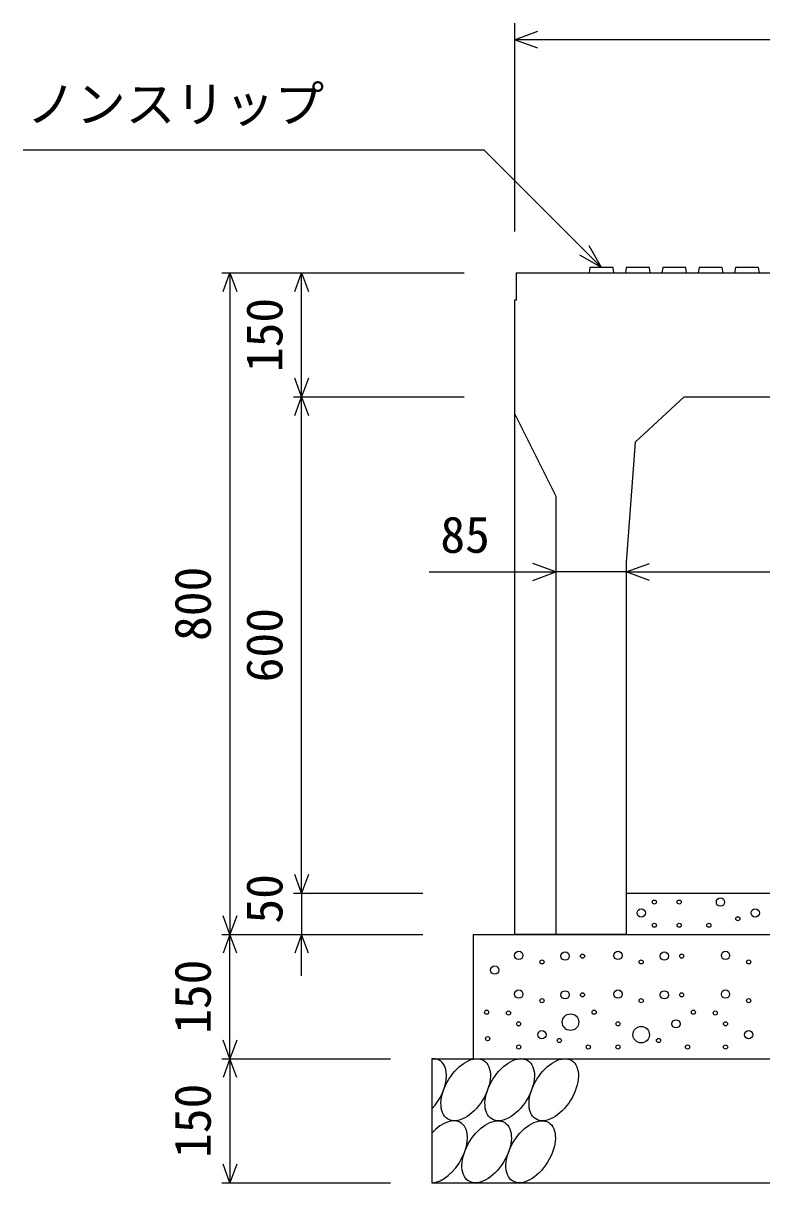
# Model space of a CAD drawing. Units: millimetres, scale not verified. Extents: x -16800 to 16800, y -5940 to 5940.
# Drawn here: x 1321 to 2214, y 2485 to 3891 of the extents above; entities that cross this region are included whole.
import ezdxf
from ezdxf.enums import TextEntityAlignment as Align

# ---------------------------------------------------------------- set-up
doc = ezdxf.new("R2010")
doc.units = ezdxf.units.MM
doc.header["$LTSCALE"] = 20
for name, color, linetype, lineweight in [('0-0_DIM', 7, 'Continuous', 25), ('0-2_HATCH', 6, 'Continuous', 25), ('0-5_OUTLINE', 3, 'Continuous', 25)]:
    doc.layers.add(name, color=color, linetype=linetype, lineweight=lineweight)
doc.styles.add('ＭＳ ゴシック', font='')
doc.styles.get('ＭＳ ゴシック').set_extended_font_data('MS Gothic')

msp = doc.modelspace()

# ---------------------------------------------------------------- linework, layer by layer
at = {"layer": '0-0_DIM'}
for p, q in [((1915, 3891.4), (1915, 3639.66)), ((2885, 3871.4), (1915, 3871.4)), ((1320.9, 3738.37), (1877.79, 3738.37)), ((2020, 3596.16), (1877.79, 3738.37)), ((2020, 3596.16), (2005, 3622.14)), ((2020, 3596.16), (1994.02, 3611.16)), ((1560.8, 3589.66), (1854.13, 3589.66)), ((1570.8, 3589.66), (1570.8, 2789.66)), ((1657.46, 3439.66), (1657.46, 3589.66)), ((1647.46, 3439.66), (1854.13, 3439.66)), ((1657.46, 2839.66), (1657.46, 3439.66)), ((1811.78, 3228.03), (1965, 3228.03)), ((2050, 3228.03), (1965, 3228.03)), ((2050, 3228.03), (2750, 3228.03)), ((1647.46, 2839.66), (1804.13, 2839.66)), ((1657.46, 2839.66), (1657.46, 2789.66)), ((1560.8, 2789.66), (1804.13, 2789.66)), ((1570.8, 2639.66), (1570.8, 2789.66)), ((1657.46, 2739.66), (1657.46, 2789.66)), ((1560.8, 2639.66), (1765, 2639.66)), ((1570.8, 2639.66), (1570.8, 2489.66)), ((1560.8, 2489.66), (1765, 2489.66))]:
    msp.add_line(p, q, dxfattribs=at)
for points in [[(1943.23, 3861.14), (1915.04, 3871.4), (1943.23, 3881.66)], [(1562.59, 3567.11), (1570.8, 3589.66), (1579.01, 3567.11)], [(1649.26, 3567.11), (1657.46, 3589.66), (1665.67, 3567.11)], [(1665.67, 3462.21), (1657.46, 3439.66), (1649.26, 3462.21)], [(1649.26, 3417.11), (1657.46, 3439.66), (1665.67, 3417.11)], [(1936.81, 3217.77), (1965, 3228.03), (1936.81, 3238.29)], [(2078.19, 3217.77), (2050, 3228.03), (2078.19, 3238.29)], [(1665.67, 2862.21), (1657.46, 2839.66), (1649.26, 2862.21)], [(1579.01, 2812.21), (1570.8, 2789.66), (1562.59, 2812.21)], [(1579.01, 2767.11), (1570.8, 2789.66), (1562.59, 2767.11)], [(1665.67, 2767.11), (1657.46, 2789.66), (1649.26, 2767.11)], [(1579.01, 2662.21), (1570.8, 2639.66), (1562.59, 2662.21)], [(1579.01, 2617.11), (1570.8, 2639.66), (1562.59, 2617.11)], [(1579.01, 2512.21), (1570.8, 2489.66), (1562.59, 2512.21)]]:
    msp.add_lwpolyline(points, dxfattribs=at)
at = {"layer": '0-2_HATCH'}
for points in [[(2035, 3589.66), (2034, 3596.16), (2006, 3596.16), (2005, 3589.66)], [(2079, 3589.66), (2078, 3596.16), (2050, 3596.16), (2049, 3589.66)], [(2123, 3589.66), (2122, 3596.16), (2094, 3596.16), (2093, 3589.66)], [(2167, 3589.66), (2166, 3596.16), (2138, 3596.16), (2137, 3589.66)], [(2211, 3589.66), (2210, 3596.16), (2182, 3596.16), (2181, 3589.66)]]:
    msp.add_lwpolyline(points, dxfattribs=at)
for centre, radius in [((2083.97, 2828.97), 2.5), ((2113.97, 2828.97), 2.5), ((2163.88, 2828.97), 5), ((2068.08, 2815.84), 5), ((2205.93, 2815.84), 5), ((2083.97, 2800.96), 2.5), ((2113.97, 2800.96), 2.5), ((2149.86, 2800.96), 2.5), ((2184.9, 2808.84), 2.5), ((1919.97, 2764.51), 5), ((1948.01, 2756.64), 2.5), ((1976.04, 2763.64), 5), ((1997.07, 2763.64), 2.5), ((2039.97, 2764.51), 5), ((2068.01, 2756.64), 2.5), ((2096.04, 2763.64), 5), ((2117.07, 2763.64), 2.5), ((2169.97, 2764.51), 5), ((2198.01, 2756.64), 2.5), ((1890.94, 2746.74), 5), ((1919.97, 2717.71), 5), ((1976.04, 2716.84), 5), ((1997.07, 2716.84), 2.5), ((2039.97, 2717.71), 5), ((2096.04, 2716.84), 5), ((2117.07, 2716.84), 2.5), ((2169.97, 2717.71), 5), ((1948.01, 2709.84), 2.5), ((2068.01, 2709.84), 2.5), ((2198.01, 2709.84), 2.5), ((1881.09, 2695.83), 2.5), ((1907.55, 2694.92), 2.5), ((1982.58, 2683.83), 10), ((2011.09, 2695.83), 2.5), ((2110.06, 2681.82), 5), ((2131.09, 2695.83), 2.5), ((2157.55, 2694.92), 2.5), ((1919.97, 2681.82), 2.5), ((1948.01, 2668.69), 5), ((2039.97, 2681.82), 2.5), ((2068.01, 2668.69), 10), ((2169.97, 2681.82), 2.5), ((2198.01, 2668.69), 5), ((1882.36, 2663.88), 2.5), ((1969.03, 2661.69), 2.5), ((2089.03, 2661.69), 2.5), ((1919.97, 2653.81), 2.5), ((2004.08, 2653.81), 2.5), ((2039.97, 2653.81), 2.5), ((2124.08, 2653.81), 2.5), ((2169.97, 2653.81), 2.5)]:
    msp.add_circle(centre, radius, dxfattribs=at)
for centre in [(1855.84, 2602.14), (1909.05, 2602.14), (1962.26, 2602.14), (1881.16, 2527.15), (1934.37, 2527.15)]:
    msp.add_ellipse(centre, major_axis=(21.81, 35.31), ratio=0.5792, dxfattribs=at)
for centre, start_param, end_param in [((1802.64, 2602.14), 4.385593, 6.6745444), ((1827.96, 2527.15), 3.5111464, 7.548991)]:
    msp.add_ellipse(centre, major_axis=(21.81, 35.31), ratio=0.5792, start_param=start_param, end_param=end_param, dxfattribs=at)
at = {"layer": '0-5_OUTLINE'}
for p, q in [((1917, 3589.66), (2400, 3589.66)), ((1917, 3589.66), (1917, 3556.66)), ((1915, 3556.66), (1915, 2789.66)), ((1917, 3556.66), (1915, 3556.66)), ((2060.89, 3384.81), (2120, 3439.66)), ((2120, 3439.66), (2400, 3439.66)), ((1915, 3419.66), (1965, 3319.66)), ((2060.89, 3384.81), (2050, 3239.66)), ((1965, 3319.66), (1965, 2789.66)), ((2050, 3239.66), (2050, 2789.66)), ((2050, 2839.66), (2750, 2839.66)), ((1865, 2789.66), (1865, 2639.66)), ((1865, 2789.66), (2935, 2789.66)), ((2050, 2789.66), (1915, 2789.66)), ((1815, 2639.66), (1815, 2489.66)), ((1815, 2639.66), (2985, 2639.66)), ((1815, 2489.66), (2985, 2489.66))]:
    msp.add_line(p, q, dxfattribs=at)

# ---------------------------------------------------------------- texts
at = {"layer": '0-0_DIM', "style": 'ＭＳ ゴシック'}
for s, p in [('ノンスリップ', (1324.75, 3758.55)), ('85', (1825.22, 3238.03))]:
    msp.add_text(s, height=43.99, dxfattribs=at).set_placement(p, align=Align.BOTTOM_LEFT)
for s, p in [('150', (1647.46, 3469.66)), ('800', (1560.8, 3144.66)), ('600', (1647.46, 3094.66)), ('50', (1647.46, 2802.99)), ('150', (1560.8, 2669.66)), ('150', (1560.8, 2519.66))]:
    msp.add_text(s, height=43.99, rotation=90, dxfattribs=at).set_placement(p, align=Align.BOTTOM_LEFT)

doc.saveas('drawing.dxf')
